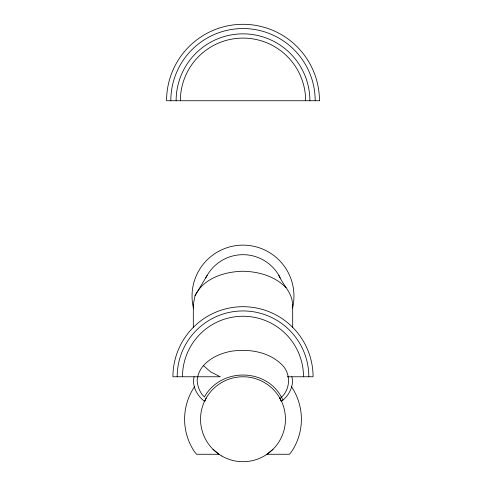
<?xml version="1.0" encoding="UTF-8"?>
<svg xmlns="http://www.w3.org/2000/svg" width="486" height="486" viewBox="0 0 486 486"><rect width="100%" height="100%" fill="white"/><g stroke="black" fill="none" stroke-linecap="round" stroke-linejoin="round"><path stroke-width="0.73" d="M193.313 327.673L193.313 304.364L195.008 295.792L207.145 275.38M194.114 376.765C191.715 386.157 197.292 396.011 204.764 401.527L206.222 398.004M292.262 306.508C293.933 294.492 283.204 285.671 278.855 275.38M195.008 295.792C203.555 278.071 224.641 271.625 243 271.243C258.655 271.595 274.997 276.115 286.029 287.803M279.972 398.477C290.178 390.726 291.436 374.919 282.718 365.515C269.615 351.858 249.197 348.486 231.129 351.269C215.918 354.094 198.221 363.552 197.134 380.799C197.662 386.698 200.056 393.101 204.387 396.94C221.561 366.553 268.637 367.957 282.913 400.069M273.029 449.264L266.929 454.27L289.419 454.27L291.551 451.676A58.393 58.393 0 0 0 291.551 386.795M287.299 376.765L313.069 376.765A70.069 70.069 0 0 0 243 306.696A70.069 70.069 0 0 0 172.931 376.765L220.292 376.765L210.572 371.845L203.282 365.515M212.971 449.264L219.071 454.27L196.581 454.27L194.449 451.676A58.393 58.393 0 0 1 194.449 386.795M279.778 398.004L281.236 401.527C288.708 396.011 294.285 386.157 291.886 376.765M193.313 304.364L193.738 306.508M292.687 304.364L292.687 327.673M170.811 100.742A72.189 72.189 0 0 1 243 28.546A72.189 72.189 0 0 1 315.189 100.742M176.114 100.742A66.886 66.886 0 0 1 243 33.856A66.886 66.886 0 0 1 309.886 100.742M180.361 100.742A62.639 62.639 0 0 1 243 38.102A62.639 62.639 0 0 1 305.639 100.742M193.592 308.561A50.957 50.957 0 0 1 243 245.126A50.957 50.957 0 0 1 292.408 308.561M205.791 277.919A41.407 41.407 0 0 1 280.209 277.919M182.487 376.765A60.513 60.513 0 0 1 243 316.252A60.513 60.513 0 0 1 303.513 376.765M177.177 376.765A65.823 65.823 0 0 1 243 310.943A65.823 65.823 0 0 1 308.823 376.765M319.442 100.742L166.558 100.742A76.442 76.442 0 0 1 243 24.3A76.442 76.442 0 0 1 319.442 100.742M221.768 456.008A42.464 42.464 0 0 0 285.464 419.236A42.464 42.464 0 0 0 221.768 382.458A42.464 42.464 0 0 0 221.768 456.008"/></g></svg>
